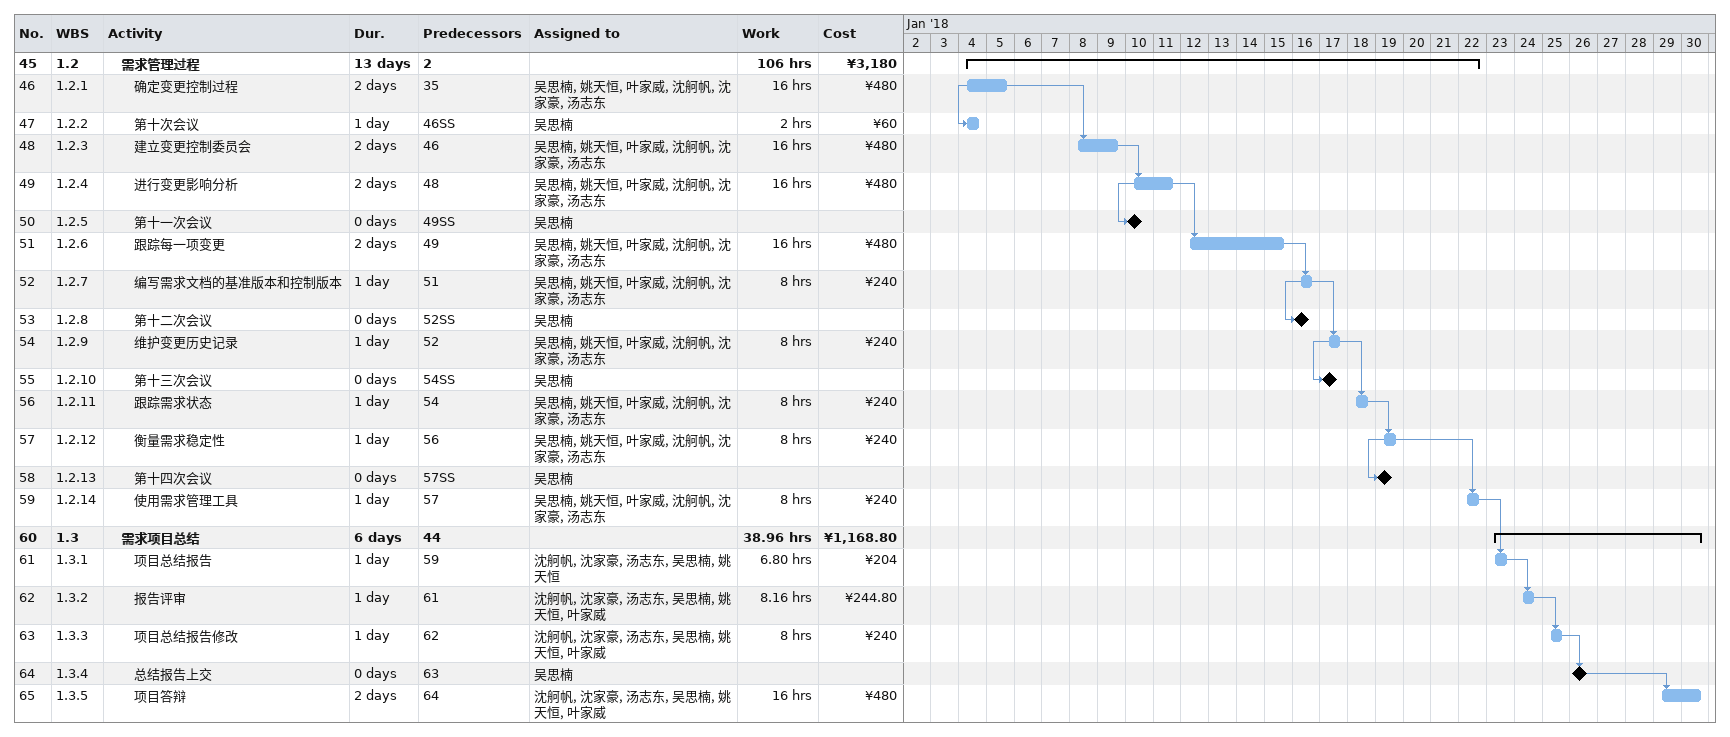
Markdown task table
| ID | WBS | Task | Duration | Start | Finish | Predecessors | Resources | Work (h) | Cost (¥) |
|---|---|---|---|---|---|---|---|---|---|
| 45 | 1.2 | **需求管理过程** | 13d | 2018-01-04 | 2018-01-22 | 2 |  | 106 | 3180 |
| 46 | 1.2.1 | 确定变更控制过程 | 2d | 2018-01-04 | 2018-01-05 | 35 | 吴思楠, 姚天恒, 叶家威, 沈舸帆, 沈家豪, 汤志东 | 16 | 480 |
| 47 | 1.2.2 | 第十次会议 | 1d | 2018-01-04 | 2018-01-04 | 46SS | 吴思楠 | 2 | 60 |
| 48 | 1.2.3 | 建立变更控制委员会 | 2d | 2018-01-08 | 2018-01-09 | 46 | 吴思楠, 姚天恒, 叶家威, 沈舸帆, 沈家豪, 汤志东 | 16 | 480 |
| 49 | 1.2.4 | 进行变更影响分析 | 2d | 2018-01-10 | 2018-01-11 | 48 | 吴思楠, 姚天恒, 叶家威, 沈舸帆, 沈家豪, 汤志东 | 16 | 480 |
| 50 | 1.2.5 | 第十一次会议 | 0d | 2018-01-10 | 2018-01-10 | 49SS | 吴思楠 |  |  |
| 51 | 1.2.6 | 跟踪每一项变更 | 2d | 2018-01-12 | 2018-01-15 | 49 | 吴思楠, 姚天恒, 叶家威, 沈舸帆, 沈家豪, 汤志东 | 16 | 480 |
| 52 | 1.2.7 | 编写需求文档的基准版本和控制版本 | 1d | 2018-01-16 | 2018-01-16 | 51 | 吴思楠, 姚天恒, 叶家威, 沈舸帆, 沈家豪, 汤志东 | 8 | 240 |
| 53 | 1.2.8 | 第十二次会议 | 0d | 2018-01-16 | 2018-01-16 | 52SS | 吴思楠 |  |  |
| 54 | 1.2.9 | 维护变更历史记录 | 1d | 2018-01-17 | 2018-01-17 | 52 | 吴思楠, 姚天恒, 叶家威, 沈舸帆, 沈家豪, 汤志东 | 8 | 240 |
| 55 | 1.2.10 | 第十三次会议 | 0d | 2018-01-17 | 2018-01-17 | 54SS | 吴思楠 |  |  |
| 56 | 1.2.11 | 跟踪需求状态 | 1d | 2018-01-18 | 2018-01-18 | 54 | 吴思楠, 姚天恒, 叶家威, 沈舸帆, 沈家豪, 汤志东 | 8 | 240 |
| 57 | 1.2.12 | 衡量需求稳定性 | 1d | 2018-01-19 | 2018-01-19 | 56 | 吴思楠, 姚天恒, 叶家威, 沈舸帆, 沈家豪, 汤志东 | 8 | 240 |
| 58 | 1.2.13 | 第十四次会议 | 0d | 2018-01-19 | 2018-01-19 | 57SS | 吴思楠 |  |  |
| 59 | 1.2.14 | 使用需求管理工具 | 1d | 2018-01-22 | 2018-01-22 | 57 | 吴思楠, 姚天恒, 叶家威, 沈舸帆, 沈家豪, 汤志东 | 8 | 240 |
| 60 | 1.3 | **需求项目总结** | 6d | 2018-01-23 | 2018-01-30 | 44 |  | 38.96 | 1168.80 |
| 61 | 1.3.1 | 项目总结报告 | 1d | 2018-01-23 | 2018-01-23 | 59 | 沈舸帆, 沈家豪, 汤志东, 吴思楠, 姚天恒 | 6.80 | 204 |
| 62 | 1.3.2 | 报告评审 | 1d | 2018-01-24 | 2018-01-24 | 61 | 沈舸帆, 沈家豪, 汤志东, 吴思楠, 姚天恒, 叶家威 | 8.16 | 244.80 |
| 63 | 1.3.3 | 项目总结报告修改 | 1d | 2018-01-25 | 2018-01-25 | 62 | 沈舸帆, 沈家豪, 汤志东, 吴思楠, 姚天恒, 叶家威 | 8 | 240 |
| 64 | 1.3.4 | 总结报告上交 | 0d | 2018-01-26 | 2018-01-26 | 63 | 吴思楠 |  |  |
| 65 | 1.3.5 | 项目答辩 | 2d | 2018-01-29 | 2018-01-30 | 64 | 沈舸帆, 沈家豪, 汤志东, 吴思楠, 姚天恒, 叶家威 | 16 | 480 |
